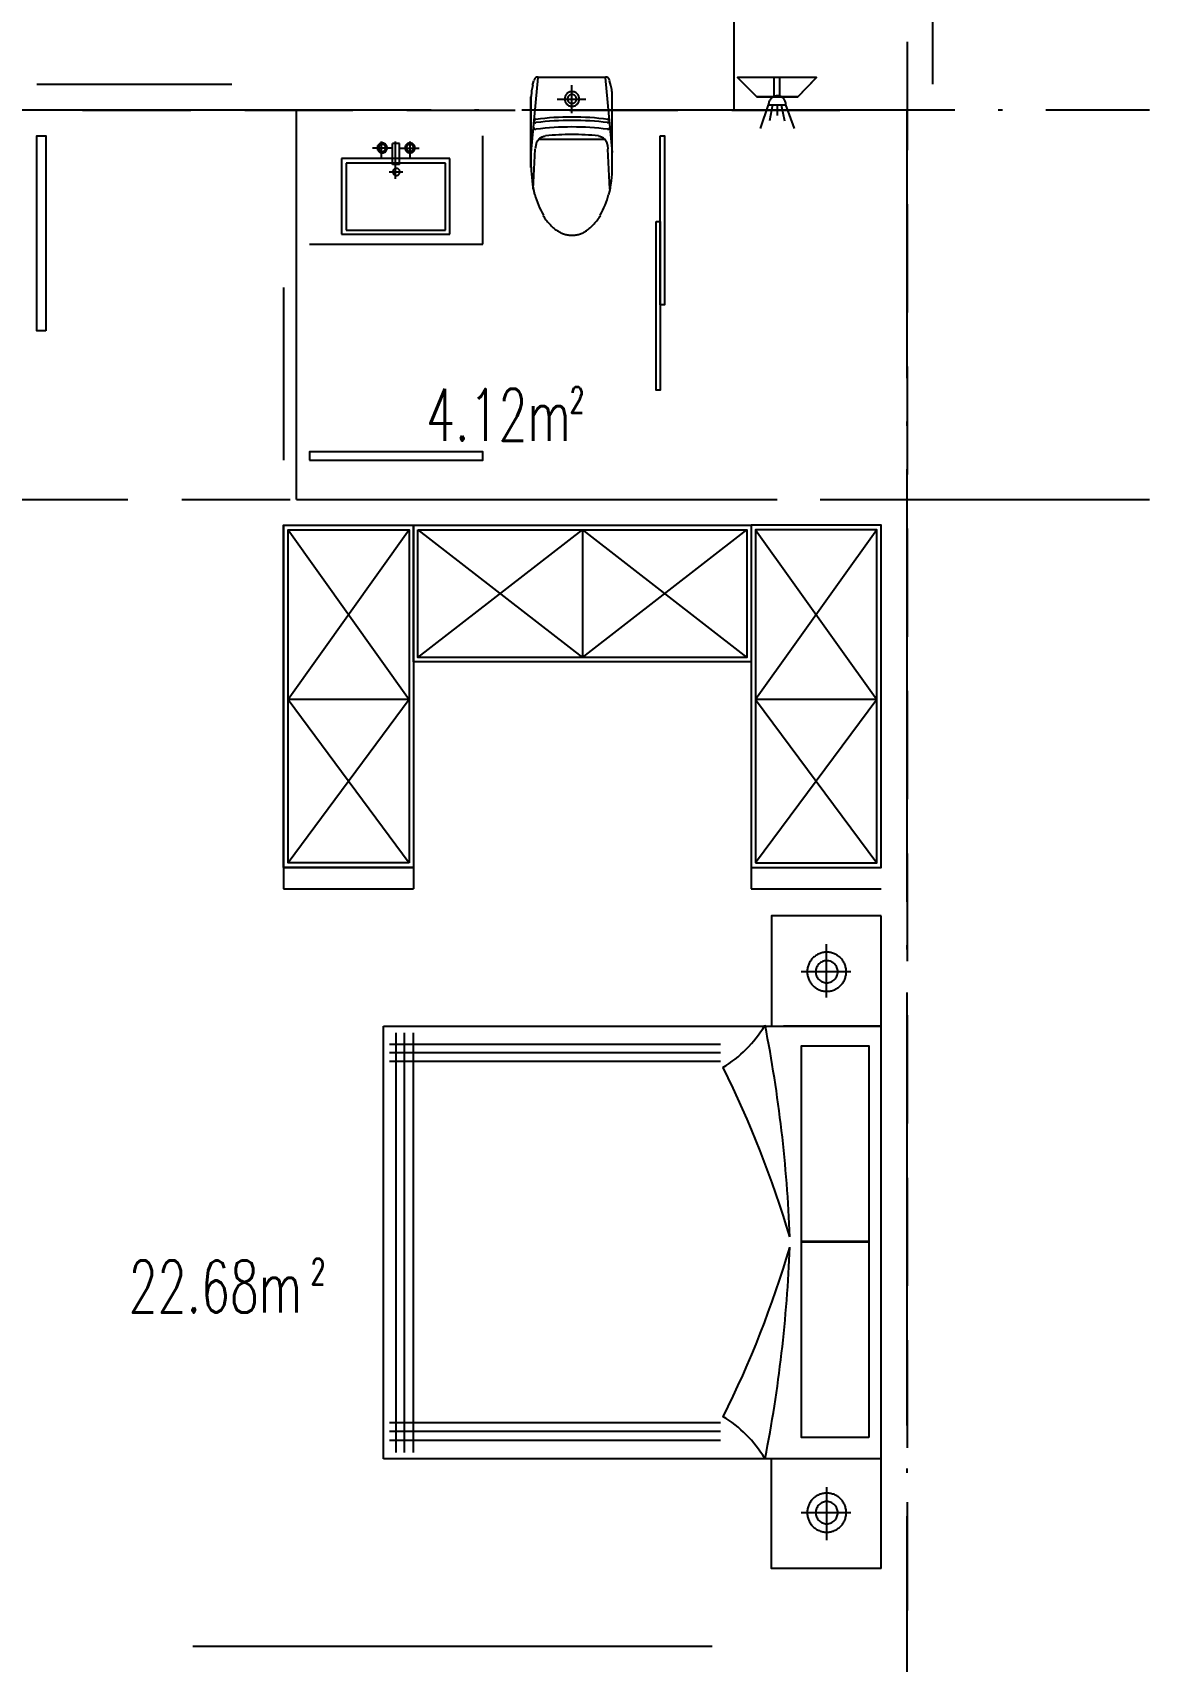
# Model space of a CAD drawing. Header units: millimetres. Extents: x -1120 to 100154, y -9529 to 14223.
# Drawn here: x 94994 to 100154, y 52 to 7581 of the extents above; entities that cross this region are included whole.
import ezdxf

# ---------------------------------------------------------------- set-up
doc = ezdxf.new("R2010")
doc.units = ezdxf.units.MM
doc.linetypes.add('DOTE', pattern=[2.42, 2, -0.2, 0.02, -0.2])
for name, color, linetype in [('A-DOTE', 1, 'Continuous'), ('A-房间名称', 7, 'Continuous'), ('A-立面看线', 7, 'Continuous')]:
    doc.layers.add(name, color=color, linetype=linetype)
doc.styles.add('_TCH_WINDOW', font='SIMPLEX', dxfattribs={"bigfont": 'GBCBIG'})

msp = doc.modelspace()

# ---------------------------------------------------------------- linework, layer by layer
at = {"layer": 'A-DOTE', "linetype": 'DOTE', "ltscale": 1000}
for p, q in [((98235.3, 7222.6), (98235.3, 9021.9)), ((94835.1, 7223), (100154.2, 7223)), ((96213.3, 5423.3), (96213.3, 7222.6)), ((99035.3, -3696.6), (99035.3, 7222.6)), ((96213.4, 5423), (100154.2, 5423))]:
    msp.add_line(p, q, dxfattribs=at)
at = {"layer": 'A-立面看线'}
for points in [[(99153.9, 7342.3), (99153.9, 8902.3)], [(99034.2, 7538.1), (99034.2, 7037.7)], [(95013.5, 7342.3), (95914.2, 7342.3)], [(97328.5, 7372.7), (97295.8, 7026.8)], [(97304.7, 7335.9), (97303.1, 7329.6), (97301.8, 7323.2), (97300.6, 7316.9), (97299.7, 7310.5), (97298.9, 7304), (97298.4, 7297.6), (97298.1, 7291.1), (97298, 7284.6)], [(97308.9, 7357.5), (97302.3, 7335.7)], [(97329.5, 7374.9), (97326.1, 7374.6), (97322.8, 7373.8), (97319.7, 7372.4), (97316.9, 7370.6), (97314.5, 7368.4), (97312.4, 7365.8), (97310.7, 7362.8), (97309.6, 7359.6)], [(97639.6, 7372.7), (97328.5, 7372.7)], [(97486.2, 7307.5), (97482.7, 7307.3), (97479.4, 7306.8), (97476.2, 7305.9), (97473.1, 7304.8), (97470.1, 7303.4), (97467.3, 7301.7), (97464.7, 7299.8), (97462.3, 7297.6), (97460.2, 7295.2), (97458.2, 7292.6), (97456.5, 7289.8), (97455.1, 7286.9), (97454, 7283.8), (97453.2, 7280.5), (97452.6, 7277.2), (97452.5, 7273.7), (97452.6, 7270.3), (97453.2, 7266.9), (97454, 7263.7), (97455.1, 7260.6), (97456.5, 7257.7), (97458.2, 7254.9), (97460.2, 7252.3), (97462.3, 7249.9), (97464.7, 7247.7), (97467.3, 7245.8), (97470.1, 7244.1), (97473.1, 7242.7), (97476.2, 7241.5), (97479.4, 7240.7), (97482.7, 7240.2), (97486.2, 7240), (97489.6, 7240.2), (97493, 7240.7), (97496.2, 7241.5), (97499.3, 7242.7), (97502.3, 7244.1), (97505, 7245.8), (97507.6, 7247.7), (97510, 7249.9), (97512.2, 7252.3), (97514.2, 7254.9), (97515.8, 7257.7), (97517.3, 7260.6), (97518.4, 7263.7), (97519.2, 7266.9), (97519.7, 7270.3), (97519.9, 7273.7), (97519.7, 7277.2), (97519.2, 7280.5), (97518.4, 7283.8), (97517.3, 7286.9), (97515.8, 7289.8), (97514.2, 7292.6), (97512.2, 7295.2), (97510, 7297.6), (97507.6, 7299.8), (97505, 7301.7), (97502.3, 7303.4), (97499.3, 7304.8), (97496.2, 7305.9), (97493, 7306.8), (97489.6, 7307.3), (97486.2, 7307.5)], [(97485.1, 7207.4), (97485.1, 7337.9)], [(97639.6, 7372.7), (97672.2, 7026.8)], [(97660.6, 7359.6), (97659.5, 7362.8), (97657.8, 7365.8), (97655.7, 7368.4), (97653.3, 7370.6), (97650.5, 7372.4), (97647.4, 7373.8), (97644.1, 7374.6), (97640.7, 7374.9)], [(97665.7, 7335.7), (97659.2, 7357.5)], [(97672.2, 7284.6), (97672.1, 7291.1), (97671.8, 7297.6), (97671.3, 7304), (97670.5, 7310.5), (97669.6, 7316.9), (97668.4, 7323.3), (97667.1, 7329.6), (97665.5, 7335.9)], [(98616.5, 7372.7), (98529.5, 7283.5), (98616.5, 7372.7), (98251, 7372.7), (98340.2, 7283.5)], [(98340.2, 7283.5), (98257.5, 7366.2)], [(98420.7, 7285.7), (98420.7, 7372.7)], [(98446.8, 7285.7), (98446.8, 7372.7)], [(98529.5, 7283.5), (98610, 7366.2)], [(97295.8, 6957.2), (97295.8, 7283.5), (97295.8, 6957.2)], [(97417.7, 7272.6), (97550.4, 7272.6)], [(97486.2, 7294.4), (97484.1, 7294.3), (97482, 7294), (97480, 7293.5), (97478.1, 7292.8), (97476.3, 7291.9), (97474.6, 7290.9), (97473, 7289.7), (97471.6, 7288.4), (97470.2, 7286.9), (97469.1, 7285.3), (97468, 7283.6), (97467.1, 7281.8), (97466.5, 7279.9), (97465.9, 7277.9), (97465.6, 7275.8), (97465.5, 7273.7), (97465.6, 7271.6), (97465.9, 7269.6), (97466.5, 7267.6), (97467.1, 7265.7), (97468, 7263.9), (97469.1, 7262.2), (97470.2, 7260.6), (97471.6, 7259.1), (97473, 7257.8), (97474.6, 7256.6), (97476.3, 7255.6), (97478.1, 7254.7), (97480, 7254), (97482, 7253.5), (97484.1, 7253.2), (97486.2, 7253.1), (97488.3, 7253.2), (97490.4, 7253.5), (97492.3, 7254), (97494.2, 7254.7), (97496, 7255.6), (97497.8, 7256.6), (97499.3, 7257.8), (97500.8, 7259.1), (97502.1, 7260.6), (97503.3, 7262.2), (97504.4, 7263.9), (97505.2, 7265.7), (97505.9, 7267.6), (97506.4, 7269.6), (97506.8, 7271.6), (97506.9, 7273.7), (97506.8, 7275.8), (97506.4, 7277.9), (97505.9, 7279.9), (97505.2, 7281.8), (97504.4, 7283.6), (97503.3, 7285.3), (97502.1, 7286.9), (97500.8, 7288.4), (97499.3, 7289.7), (97497.8, 7290.9), (97496, 7291.9), (97494.2, 7292.8), (97492.3, 7293.5), (97490.4, 7294), (97488.3, 7294.3), (97486.2, 7294.4)], [(97672.2, 6957.2), (97672.2, 7283.5)], [(98420.7, 7283.5), (98340.2, 7283.5)], [(98340.2, 7283.5), (98529.5, 7283.5), (98444.6, 7283.5)], [(98392.4, 7246.5), (98355.4, 7137.8)], [(98392.4, 7246.5), (98472.9, 7246.5)], [(98475.1, 7247.6), (98474.9, 7251.7), (98474.2, 7255.7), (98473.3, 7259.6), (98471.9, 7263.3), (98470.2, 7266.8), (98468.2, 7270.1), (98465.9, 7273.2), (98463.3, 7276.1), (98460.4, 7278.7), (98457.3, 7281), (98454, 7283), (98450.5, 7284.7), (98446.8, 7286.1), (98442.9, 7287.1), (98438.9, 7287.7), (98434.8, 7287.9), (98430.7, 7287.7), (98426.7, 7287.1), (98422.8, 7286.1), (98419.1, 7284.7), (98415.6, 7283), (98412.3, 7281), (98409.2, 7278.7), (98406.4, 7276.1), (98403.8, 7273.2), (98401.4, 7270.1), (98399.4, 7266.8), (98397.7, 7263.3), (98396.4, 7259.6), (98395.4, 7255.7), (98394.8, 7251.7), (98394.6, 7247.6)], [(98412, 7246.5), (98398.9, 7172.6)], [(98433.7, 7246.5), (98433.7, 7196.5)], [(98453.3, 7246.5), (98468.5, 7172.6)], [(98472.9, 7246.5), (98512.1, 7137.8)], [(95224.5, 7222.6), (95724.9, 7222.6)], [(95975.1, 7222.6), (96473.4, 7222.6)], [(96723.6, 7222.6), (97224, 7222.6)], [(97311.1, 7172.2), (97311.1, 7170.5), (97311.5, 7168.8), (97312.3, 7167.3), (97313.4, 7166), (97314.7, 7165), (97316.3, 7164.2), (97317.9, 7163.9), (97319.6, 7163.9)], [(97313.2, 7185), (97313.3, 7183.8), (97313.6, 7182.6), (97314.1, 7181.6), (97314.9, 7180.6), (97315.9, 7179.9), (97316.9, 7179.4), (97318.1, 7179.1), (97319.3, 7179.1)], [(97652.3, 7179.4), (97631.6, 7181.9), (97610.9, 7184), (97590.1, 7185.9), (97569.4, 7187.3), (97548.6, 7188.5), (97527.8, 7189.3), (97506.9, 7189.8), (97486.1, 7190), (97465.3, 7189.8), (97444.5, 7189.3), (97423.7, 7188.5), (97402.9, 7187.3), (97382.1, 7185.8), (97361.4, 7184), (97340.6, 7181.9), (97319.9, 7179.4)], [(97651.3, 7164.2), (97630.7, 7166.7), (97610.1, 7168.8), (97589.5, 7170.6), (97568.8, 7172.1), (97548.2, 7173.3), (97527.5, 7174.1), (97506.8, 7174.6), (97486.1, 7174.7), (97465.4, 7174.6), (97444.8, 7174.1), (97424.1, 7173.3), (97403.4, 7172.1), (97382.8, 7170.6), (97362.2, 7168.8), (97341.6, 7166.7), (97321, 7164.2)], [(97474.2, 7222.6), (97974.6, 7222.6)], [(97650.6, 7163.9), (97652.3, 7163.9), (97653.9, 7164.2), (97655.5, 7165), (97656.8, 7166), (97657.9, 7167.3), (97658.7, 7168.8), (97659.1, 7170.5), (97659.1, 7172.2)], [(97650.9, 7179.1), (97652.1, 7179.1), (97653.3, 7179.4), (97654.4, 7179.9), (97655.3, 7180.6), (97656.1, 7181.6), (97656.6, 7182.6), (97656.9, 7183.8), (97657, 7185)], [(98224.9, 7222.6), (98723.1, 7222.6)], [(95054.8, 6202.2), (95013.5, 6202.2), (95013.5, 7102.9), (95054.8, 7102.9), (95054.8, 6202.2)], [(96606.1, 7005), (96606.1, 7076.8)], [(96671.4, 6904.9), (96671.4, 7076.8)], [(96738.8, 7005), (96738.8, 7076.8)], [(97073.9, 6602.5), (97073.9, 7102.9)], [(97308.9, 7144.1), (97309, 7141.9), (97309.5, 7139.8), (97310.5, 7137.8), (97311.9, 7136.1), (97313.6, 7134.8), (97315.6, 7133.9), (97317.7, 7133.4), (97319.9, 7133.5)], [(97651.5, 7133.5), (97630.9, 7136), (97610.3, 7138.2), (97589.6, 7140.1), (97568.9, 7141.6), (97548.3, 7142.8), (97527.6, 7143.6), (97506.8, 7144.1), (97486.1, 7144.3), (97465.4, 7144.1), (97444.7, 7143.6), (97424, 7142.8), (97403.3, 7141.6), (97382.6, 7140), (97362, 7138.2), (97341.4, 7136), (97320.8, 7133.5)], [(97361.7, 7100.5), (97358.6, 7100.1), (97355.6, 7099.5), (97352.6, 7098.7), (97349.7, 7097.8), (97346.9, 7096.6), (97344.1, 7095.3), (97341.5, 7093.9), (97338.9, 7092.2), (97336.5, 7090.5), (97334.2, 7088.5), (97331.9, 7086.5), (97329.9, 7084.2), (97327.9, 7081.9), (97326.1, 7079.4), (97324.4, 7076.8), (97322.9, 7074.1)], [(97330.6, 7087.7), (97637.4, 7087.7)], [(97609, 7103.3), (97593.7, 7104.8), (97578.3, 7106), (97563, 7107.1), (97547.6, 7107.9), (97532.3, 7108.6), (97516.9, 7109.1), (97501.5, 7109.4), (97486.1, 7109.5), (97470.8, 7109.4), (97455.4, 7109.1), (97440, 7108.6), (97424.7, 7107.9), (97409.3, 7107.1), (97393.9, 7106), (97378.6, 7104.8), (97363.3, 7103.3)], [(97647.3, 7074.1), (97645.8, 7076.8), (97644.1, 7079.4), (97642.3, 7081.9), (97640.3, 7084.3), (97638.3, 7086.5), (97636, 7088.5), (97633.7, 7090.5), (97631.3, 7092.2), (97628.7, 7093.9), (97626.1, 7095.3), (97623.3, 7096.6), (97620.5, 7097.8), (97617.6, 7098.7), (97614.7, 7099.5), (97611.6, 7100.1), (97608.6, 7100.5)], [(97650.3, 7133.5), (97652.5, 7133.4), (97654.6, 7133.9), (97656.6, 7134.8), (97658.3, 7136.1), (97659.7, 7137.8), (97660.7, 7139.8), (97661.3, 7141.9), (97661.3, 7144.1)], [(97894.1, 7102.9), (97913.7, 7102.9), (97913.7, 6321.9), (97894.1, 6321.9), (97894.1, 7102.9)], [(96656.2, 7046.4), (96564.8, 7046.4)], [(96586.5, 7047.5), (96586.6, 7045.1), (96587, 7042.9), (96587.6, 7040.7), (96588.3, 7038.6), (96589.3, 7036.6), (96590.4, 7034.7), (96591.7, 7032.9), (96593.2, 7031.3), (96594.8, 7029.8), (96596.6, 7028.5), (96598.5, 7027.4), (96600.5, 7026.4), (96602.6, 7025.6), (96604.8, 7025.1), (96607, 7024.7), (96609.4, 7024.6), (96611.7, 7024.7), (96614, 7025.1), (96616.2, 7025.6), (96618.3, 7026.4), (96620.3, 7027.4), (96622.1, 7028.5), (96623.9, 7029.8), (96625.5, 7031.3), (96627, 7032.9), (96628.3, 7034.7), (96629.5, 7036.6), (96630.4, 7038.6), (96631.2, 7040.7), (96631.8, 7042.9), (96632.1, 7045.1), (96632.2, 7047.5), (96632.1, 7049.8), (96631.8, 7052.1), (96631.2, 7054.3), (96630.4, 7056.4), (96629.5, 7058.3), (96628.3, 7060.2), (96627, 7062), (96625.5, 7063.6), (96623.9, 7065.1), (96622.1, 7066.4), (96620.3, 7067.5), (96618.3, 7068.5), (96616.2, 7069.3), (96614, 7069.8), (96611.7, 7070.2), (96609.4, 7070.3), (96607, 7070.2), (96604.8, 7069.8), (96602.6, 7069.3), (96600.5, 7068.5), (96598.5, 7067.5), (96596.6, 7066.4), (96594.8, 7065.1), (96593.2, 7063.6), (96591.7, 7062), (96590.4, 7060.2), (96589.3, 7058.3), (96588.3, 7056.4), (96587.6, 7054.3), (96587, 7052.1), (96586.6, 7049.8), (96586.5, 7047.5)], [(96593.1, 7047.5), (96593.1, 7045.8), (96593.4, 7044.2), (96593.8, 7042.6), (96594.3, 7041.1), (96595, 7039.7), (96595.8, 7038.3), (96596.8, 7037.1), (96597.8, 7035.9), (96599, 7034.9), (96600.2, 7033.9), (96601.6, 7033.1), (96603, 7032.4), (96604.5, 7031.9), (96606.1, 7031.5), (96607.7, 7031.2), (96609.4, 7031.1), (96611, 7031.2), (96612.7, 7031.5), (96614.2, 7031.9), (96615.7, 7032.4), (96617.2, 7033.1), (96618.5, 7033.9), (96619.8, 7034.9), (96620.9, 7035.9), (96622, 7037.1), (96622.9, 7038.3), (96623.7, 7039.7), (96624.4, 7041.1), (96625, 7042.6), (96625.4, 7044.2), (96625.6, 7045.8), (96625.7, 7047.5), (96625.6, 7049.1), (96625.4, 7050.7), (96625, 7052.3), (96624.4, 7053.8), (96623.7, 7055.2), (96622.9, 7056.6), (96622, 7057.8), (96620.9, 7059), (96619.8, 7060.1), (96618.5, 7061), (96617.2, 7061.8), (96615.7, 7062.5), (96614.2, 7063), (96612.7, 7063.4), (96611, 7063.7), (96609.4, 7063.8), (96607.7, 7063.7), (96606.1, 7063.4), (96604.5, 7063), (96603, 7062.5), (96601.6, 7061.8), (96600.2, 7061), (96599, 7060.1), (96597.8, 7059), (96596.8, 7057.8), (96595.8, 7056.6), (96595, 7055.2), (96594.3, 7053.8), (96593.8, 7052.3), (96593.4, 7050.7), (96593.1, 7049.1), (96593.1, 7047.5)], [(96688.8, 7068.1), (96656.2, 7068.1)], [(96656.2, 6970.2), (96656.2, 7068.1)], [(96688.8, 6970.2), (96688.8, 7068.1)], [(96688.8, 7046.4), (96780.2, 7046.4)], [(96714.9, 7047.5), (96715, 7045.1), (96715.4, 7042.9), (96715.9, 7040.7), (96716.7, 7038.6), (96717.7, 7036.6), (96718.8, 7034.7), (96720.1, 7032.9), (96721.6, 7031.3), (96723.2, 7029.8), (96725, 7028.5), (96726.9, 7027.4), (96728.8, 7026.4), (96730.9, 7025.6), (96733.1, 7025.1), (96735.4, 7024.7), (96737.7, 7024.6), (96740.1, 7024.7), (96742.3, 7025.1), (96744.5, 7025.6), (96746.6, 7026.4), (96748.6, 7027.4), (96750.5, 7028.5), (96752.3, 7029.8), (96753.9, 7031.3), (96755.4, 7032.9), (96756.7, 7034.7), (96757.8, 7036.6), (96758.8, 7038.6), (96759.6, 7040.7), (96760.1, 7042.9), (96760.5, 7045.1), (96760.6, 7047.5), (96760.5, 7049.8), (96760.1, 7052.1), (96759.6, 7054.3), (96758.8, 7056.4), (96757.8, 7058.3), (96756.7, 7060.2), (96755.4, 7062), (96753.9, 7063.6), (96752.3, 7065.1), (96750.5, 7066.4), (96748.6, 7067.5), (96746.6, 7068.5), (96744.5, 7069.3), (96742.3, 7069.8), (96740.1, 7070.2), (96737.7, 7070.3), (96735.4, 7070.2), (96733.1, 7069.8), (96730.9, 7069.3), (96728.8, 7068.5), (96726.9, 7067.5), (96725, 7066.4), (96723.2, 7065.1), (96721.6, 7063.6), (96720.1, 7062), (96718.8, 7060.2), (96717.7, 7058.3), (96716.7, 7056.4), (96715.9, 7054.3), (96715.4, 7052.1), (96715, 7049.8), (96714.9, 7047.5)], [(96721.4, 7047.5), (96721.5, 7045.8), (96721.8, 7044.2), (96722.2, 7042.6), (96722.7, 7041.1), (96723.4, 7039.7), (96724.2, 7038.3), (96725.1, 7037.1), (96726.2, 7035.9), (96727.4, 7034.9), (96728.6, 7033.9), (96730, 7033.1), (96731.4, 7032.4), (96732.9, 7031.9), (96734.5, 7031.5), (96736.1, 7031.2), (96737.7, 7031.1), (96739.4, 7031.2), (96741, 7031.5), (96742.6, 7031.9), (96744.1, 7032.4), (96745.5, 7033.1), (96746.9, 7033.9), (96748.1, 7034.9), (96749.3, 7035.9), (96750.3, 7037.1), (96751.3, 7038.3), (96752.1, 7039.7), (96752.8, 7041.1), (96753.3, 7042.6), (96753.7, 7044.2), (96754, 7045.8), (96754.1, 7047.5), (96754, 7049.1), (96753.7, 7050.7), (96753.3, 7052.3), (96752.8, 7053.8), (96752.1, 7055.2), (96751.3, 7056.6), (96750.3, 7057.8), (96749.3, 7059), (96748.1, 7060.1), (96746.9, 7061), (96745.5, 7061.8), (96744.1, 7062.5), (96742.6, 7063), (96741, 7063.4), (96739.4, 7063.7), (96737.7, 7063.8), (96736.1, 7063.7), (96734.5, 7063.4), (96732.9, 7063), (96731.4, 7062.5), (96730, 7061.8), (96728.6, 7061), (96727.4, 7060.1), (96726.2, 7059), (96725.1, 7057.8), (96724.2, 7056.6), (96723.4, 7055.2), (96722.7, 7053.8), (96722.2, 7052.3), (96721.8, 7050.7), (96721.5, 7049.1), (96721.4, 7047.5)], [(97306.7, 6857.1), (97315.4, 7042)], [(97322.3, 7074.7), (97319, 7058.7), (97316.2, 7042.6)], [(97654, 7042.6), (97651.2, 7058.7), (97647.9, 7074.7)], [(97661.3, 6857.1), (97652.6, 7042)], [(96921.6, 6998.5), (96421.2, 6998.5)], [(96421.2, 6998.5), (96421.2, 6648.2)], [(96902, 6976.7), (96442.9, 6976.7)], [(96442.9, 6976.7), (96442.9, 6667.8)], [(96704, 6935.4), (96640.9, 6935.4)], [(96688.8, 6970.2), (96656.2, 6970.2)], [(96658.3, 6936.5), (96658.4, 6934.8), (96658.7, 6933.2), (96659.1, 6931.6), (96659.6, 6930.1), (96660.3, 6928.7), (96661.1, 6927.4), (96662.1, 6926.1), (96663.1, 6925), (96664.3, 6923.9), (96665.5, 6923), (96666.9, 6922.1), (96668.3, 6921.5), (96669.8, 6920.9), (96671.4, 6920.5), (96673, 6920.3), (96674.6, 6920.2), (96676.3, 6920.3), (96677.9, 6920.5), (96679.5, 6920.9), (96681, 6921.5), (96682.4, 6922.1), (96683.8, 6923), (96685, 6923.9), (96686.2, 6925), (96687.2, 6926.1), (96688.2, 6927.4), (96689, 6928.7), (96689.7, 6930.1), (96690.2, 6931.6), (96690.6, 6933.2), (96690.9, 6934.8), (96691, 6936.5), (96690.9, 6938.2), (96690.6, 6939.8), (96690.2, 6941.3), (96689.7, 6942.8), (96689, 6944.3), (96688.2, 6945.6), (96687.2, 6946.9), (96686.2, 6948), (96685, 6949.1), (96683.8, 6950), (96682.4, 6950.8), (96681, 6951.5), (96679.5, 6952.1), (96677.9, 6952.5), (96676.3, 6952.7), (96674.6, 6952.8), (96673, 6952.7), (96671.4, 6952.5), (96669.8, 6952.1), (96668.3, 6951.5), (96666.9, 6950.8), (96665.5, 6950), (96664.3, 6949.1), (96663.1, 6948), (96662.1, 6946.9), (96661.1, 6945.6), (96660.3, 6944.3), (96659.6, 6942.8), (96659.1, 6941.3), (96658.7, 6939.8), (96658.4, 6938.2), (96658.3, 6936.5)], [(96902, 6667.8), (96902, 6976.7)], [(96921.6, 6648.2), (96921.6, 6998.5)], [(97298, 6958.3), (97298.2, 6942.3), (97299, 6926.4), (97300.2, 6910.5), (97301.8, 6894.6), (97304, 6878.9), (97306.6, 6863.1), (97309.7, 6847.5), (97313.3, 6832)], [(97656.9, 6832), (97660.5, 6847.5), (97663.6, 6863.1), (97666.2, 6878.9), (97668.4, 6894.6), (97670.1, 6910.5), (97671.3, 6926.4), (97672, 6942.3), (97672.2, 6958.3)], [(97314.8, 6832.3), (97318.2, 6819.7), (97322, 6807.2), (97326.3, 6794.9), (97331, 6782.7), (97336.1, 6770.8), (97341.8, 6759), (97347.8, 6747.4), (97354.3, 6736.1)], [(97615.9, 6736.1), (97622.4, 6747.4), (97628.5, 6759), (97634.1, 6770.8), (97639.2, 6782.7), (97644, 6794.9), (97648.2, 6807.2), (97652.1, 6819.7), (97655.4, 6832.3)], [(99034.2, 6787.5), (99034.2, 6287)], [(97352.4, 6735.3), (97355.6, 6730), (97359, 6724.8), (97362.5, 6719.8), (97366.1, 6714.8), (97369.9, 6709.9), (97373.8, 6705.1), (97377.8, 6700.5), (97381.9, 6695.9), (97386.2, 6691.4), (97390.5, 6687.1), (97395, 6682.9), (97399.6, 6678.8), (97404.3, 6674.8), (97409.2, 6671), (97414.1, 6667.2), (97419.1, 6663.6)], [(97551.1, 6663.6), (97556.1, 6667.2), (97561.1, 6671), (97565.9, 6674.8), (97570.6, 6678.8), (97575.2, 6682.9), (97579.7, 6687.1), (97584.1, 6691.4), (97588.3, 6695.9), (97592.4, 6700.5), (97596.5, 6705.1), (97600.3, 6709.9), (97604.1, 6714.8), (97607.7, 6719.8), (97611.3, 6724.8), (97614.6, 6730), (97617.9, 6735.3)], [(97874.6, 6707), (97894.1, 6707), (97894.1, 5928), (97874.6, 5928), (97874.6, 6707)], [(96421.2, 6648.2), (96921.6, 6648.2)], [(96442.9, 6667.8), (96902, 6667.8)], [(97419.7, 6664.7), (97423.4, 6662.2), (97427.2, 6659.9), (97431.1, 6657.7), (97435, 6655.7), (97439, 6653.9), (97443.1, 6652.2), (97447.2, 6650.6), (97451.4, 6649.2), (97455.6, 6648), (97459.9, 6646.9), (97464.2, 6646), (97468.5, 6645.2), (97472.9, 6644.6), (97477.3, 6644.2), (97481.7, 6643.9), (97486.2, 6643.9)], [(97486.2, 6643.9), (97490.6, 6643.9), (97495.1, 6644.2), (97499.5, 6644.6), (97503.9, 6645.2), (97508.2, 6646), (97512.5, 6646.9), (97516.8, 6648), (97521, 6649.2), (97525.2, 6650.6), (97529.3, 6652.2), (97533.4, 6653.9), (97537.4, 6655.7), (97541.3, 6657.7), (97545.2, 6659.9), (97549, 6662.2), (97552.7, 6664.7)], [(96273.2, 6602.5), (97073.9, 6602.5)], [(96153.6, 6402.4), (96153.6, 5603.9)], [(99034.2, 6036.8), (99034.2, 5538.6)], [(96273.2, 5603.9), (97073.9, 5603.9), (97073.9, 5643), (96273.2, 5643), (96273.2, 5603.9)], [(94835.1, 5423.3), (95433.4, 5423.3)], [(95683.6, 5423.3), (96184, 5423.3)], [(96434.2, 5423.3), (96934.6, 5423.3)], [(97184.9, 5423.3), (97685.3, 5423.3)], [(97933.3, 5423.3), (98433.7, 5423.3)], [(98683.9, 5423.3), (99184.4, 5423.3)], [(96153.6, 5303.6), (96153.6, 3623.9)], [(96754.1, 3721.9), (96153.6, 3721.9), (96153.6, 5303.6), (96754.1, 5303.6), (96754.1, 3721.9)], [(96734.5, 5281.9), (96175.3, 4498.6)], [(96734.5, 3743.6), (96175.3, 3743.6), (96175.3, 5281.9), (96734.5, 5281.9), (96734.5, 3743.6)], [(96175.3, 5281.9), (96734.5, 4498.6), (96175.3, 4498.6), (96734.5, 3743.6)], [(96754.1, 5303.6), (98314.1, 5303.6), (98314.1, 4672.6), (96754.1, 4672.6), (96754.1, 5303.6)], [(96773.6, 5281.9), (97535.1, 4692.2)], [(96773.6, 5281.9), (98294.5, 5281.9), (98294.5, 4692.2), (96773.6, 4692.2), (96773.6, 5281.9)], [(96773.6, 4692.2), (97535.1, 5281.9), (97535.1, 4692.2), (98294.5, 5281.9)], [(97535.1, 5281.9), (98294.5, 4692.2)], [(98314.1, 3721.9), (98914.6, 3721.9), (98914.6, 5303.6), (98314.1, 5303.6), (98314.1, 3721.9)], [(98895, 5281.9), (98333.6, 4498.6)], [(98333.6, 3743.6), (98895, 3743.6), (98895, 5281.9), (98333.6, 5281.9), (98333.6, 3743.6)], [(98333.6, 5281.9), (98895, 4498.6), (98333.6, 4498.6), (98895, 3743.6)], [(99034.2, 5288.4), (99034.2, 4788)], [(98314.1, 4672.6), (96754.1, 4672.6)], [(96754.1, 4672.6), (96754.1, 3721.9), (96754.1, 3623.9)], [(98314.1, 4672.6), (98314.1, 3721.9)], [(99034.2, 4537.8), (99034.2, 4037.3)], [(96734.5, 4498.6), (96175.3, 3743.6)], [(98895, 4498.6), (98333.6, 3743.6)], [(99034.2, 3787.1), (99034.2, 3288.9)], [(96153.6, 3721.9), (96754.1, 3721.9)], [(98314.1, 3721.9), (98914.6, 3721.9)], [(98314.1, 3721.9), (98314.1, 3623.9)], [(96153.6, 3623.9), (96754.1, 3623.9)], [(98314.1, 3623.9), (98914.6, 3623.9)], [(98914.6, 3497.8), (98407.6, 3497.8), (98407.6, 2988.6)], [(98914.6, 2988.6), (98914.6, 3497.8)], [(98663.3, 3330.2), (98658.6, 3330.1), (98654, 3329.8), (98649.5, 3329.2), (98645.1, 3328.4), (98640.7, 3327.4), (98636.4, 3326.2), (98632.2, 3324.7), (98628.1, 3323.1), (98624.1, 3321.3), (98620.2, 3319.3), (98616.4, 3317.1), (98612.8, 3314.8), (98609.2, 3312.3), (98605.8, 3309.6), (98602.6, 3306.8), (98599.4, 3303.8), (98596.4, 3300.6), (98593.6, 3297.4), (98590.9, 3294), (98588.4, 3290.4), (98586, 3286.7), (98583.9, 3283), (98581.9, 3279.1), (98580.1, 3275.1), (98578.5, 3271), (98577, 3266.8), (98575.8, 3262.5), (98574.8, 3258.1), (98574, 3253.7), (98573.4, 3249.2), (98573.1, 3244.6), (98573, 3239.9), (98573.1, 3235.3), (98573.4, 3230.7), (98574, 3226.2), (98574.8, 3221.7), (98575.8, 3217.4), (98577, 3213.1), (98578.5, 3208.9), (98580.1, 3204.8), (98581.9, 3200.8), (98583.9, 3196.9), (98586, 3193.1), (98588.4, 3189.4), (98590.9, 3185.9), (98593.6, 3182.5), (98596.4, 3179.2), (98599.4, 3176.1), (98602.6, 3173.1), (98605.8, 3170.3), (98609.2, 3167.6), (98612.8, 3165.1), (98616.4, 3162.7), (98620.2, 3160.5), (98624.1, 3158.5), (98628.1, 3156.7), (98632.2, 3155.1), (98636.4, 3153.7), (98640.7, 3152.5), (98645.1, 3151.5), (98649.5, 3150.7), (98654, 3150.1), (98658.6, 3149.8), (98663.3, 3149.6), (98667.9, 3149.8), (98672.5, 3150.1), (98677, 3150.7), (98681.5, 3151.5), (98685.8, 3152.5), (98690.1, 3153.7), (98694.3, 3155.1), (98698.4, 3156.7), (98702.4, 3158.5), (98706.3, 3160.5), (98710.1, 3162.7), (98713.7, 3165.1), (98717.3, 3167.6), (98720.7, 3170.3), (98724, 3173.1), (98727.1, 3176.1), (98730.1, 3179.2), (98732.9, 3182.5), (98735.6, 3185.9), (98738.1, 3189.4), (98740.5, 3193.1), (98742.7, 3196.9), (98744.7, 3200.8), (98746.5, 3204.8), (98748.1, 3208.9), (98749.5, 3213.1), (98750.7, 3217.4), (98751.7, 3221.7), (98752.5, 3226.2), (98753.1, 3230.7), (98753.4, 3235.3), (98753.6, 3239.9), (98753.4, 3244.6), (98753.1, 3249.2), (98752.5, 3253.7), (98751.7, 3258.1), (98750.7, 3262.5), (98749.5, 3266.8), (98748.1, 3271), (98746.5, 3275.1), (98744.7, 3279.1), (98742.7, 3283), (98740.5, 3286.7), (98738.1, 3290.4), (98735.6, 3294), (98732.9, 3297.4), (98730.1, 3300.6), (98727.1, 3303.8), (98724, 3306.8), (98720.7, 3309.6), (98717.3, 3312.3), (98713.7, 3314.8), (98710.1, 3317.1), (98706.3, 3319.3), (98702.4, 3321.3), (98698.4, 3323.1), (98694.3, 3324.7), (98690.1, 3326.2), (98685.8, 3327.4), (98681.5, 3328.4), (98677, 3329.2), (98672.5, 3329.8), (98667.9, 3330.1), (98663.3, 3330.2)], [(98662.2, 3121.4), (98662.2, 3367.2)], [(98775.3, 3238.8), (98544.7, 3238.8)], [(98663.3, 3291.1), (98658, 3290.8), (98653, 3290), (98648.1, 3288.8), (98643.4, 3287), (98638.9, 3284.9), (98634.7, 3282.3), (98630.7, 3279.4), (98627.1, 3276.1), (98623.8, 3272.5), (98620.9, 3268.5), (98618.3, 3264.3), (98616.2, 3259.8), (98614.4, 3255.1), (98613.2, 3250.2), (98612.4, 3245.2), (98612.1, 3239.9), (98612.4, 3234.7), (98613.2, 3229.6), (98614.4, 3224.7), (98616.2, 3220), (98618.3, 3215.6), (98620.9, 3211.3), (98623.8, 3207.4), (98627.1, 3203.8), (98630.7, 3200.5), (98634.7, 3197.5), (98638.9, 3195), (98643.4, 3192.8), (98648.1, 3191.1), (98653, 3189.8), (98658, 3189.1), (98663.3, 3188.8), (98668.5, 3189.1), (98673.6, 3189.8), (98678.5, 3191.1), (98683.2, 3192.8), (98687.6, 3195), (98691.9, 3197.5), (98695.8, 3200.5), (98699.4, 3203.8), (98702.7, 3207.4), (98705.7, 3211.3), (98708.2, 3215.6), (98710.4, 3220), (98712.1, 3224.7), (98713.4, 3229.6), (98714.1, 3234.7), (98714.4, 3239.9), (98714.1, 3245.2), (98713.4, 3250.2), (98712.1, 3255.1), (98710.4, 3259.8), (98708.2, 3264.3), (98705.7, 3268.5), (98702.7, 3272.5), (98699.4, 3276.1), (98695.8, 3279.4), (98691.9, 3282.3), (98687.6, 3284.9), (98683.2, 3287), (98678.5, 3288.8), (98673.6, 3290), (98668.5, 3290.8), (98663.3, 3291.1)], [(98407.6, 3158.3), (98407.6, 3158.3)], [(99034.2, 3038.7), (99034.2, 2538.3)], [(96614.8, 989.1), (96614.8, 2988.6)], [(96614.8, 2988.6), (98914.6, 2988.6)], [(96673.6, 1017.4), (96673.6, 2958.2)], [(96712.7, 1017.4), (96712.7, 2958.2)], [(96754.1, 1017.4), (96754.1, 2958.2)], [(98183.2, 2797), (98197.9, 2806.2), (98212.3, 2815.9), (98226.3, 2826), (98240.1, 2836.5), (98253.4, 2847.4), (98266.5, 2858.7), (98279.2, 2870.4), (98291.6, 2882.4), (98303.5, 2894.8), (98315.2, 2907.6), (98326.4, 2920.7), (98337.2, 2934.1), (98347.7, 2947.9), (98357.7, 2962), (98367.3, 2976.4), (98376.5, 2991.1)], [(98492.4, 2015.1), (98491.2, 2045.8), (98489.8, 2076.6), (98488.3, 2107.3), (98486.6, 2138.1), (98484.8, 2168.8), (98482.8, 2199.5), (98480.6, 2230.2), (98478.4, 2260.9), (98475.9, 2291.6), (98473.3, 2322.3), (98470.6, 2352.9), (98467.7, 2383.5), (98464.7, 2414.2), (98461.5, 2444.8), (98458.2, 2475.4), (98454.7, 2505.9), (98451, 2536.5), (98447.2, 2567), (98443.3, 2597.5), (98439.2, 2628), (98435, 2658.5), (98430.6, 2689), (98426.1, 2719.4), (98421.4, 2749.8), (98416.5, 2780.2), (98411.6, 2810.6), (98406.4, 2840.9), (98401.2, 2871.3), (98395.7, 2901.6), (98390.1, 2931.8), (98384.4, 2962.1), (98378.5, 2992.3)], [(98914.6, 2988.6), (98464.2, 2988.6)], [(98914.6, 989.1), (98914.6, 2988.6)], [(98172.6, 2903.8), (96643.1, 2903.8)], [(98172.6, 2864.6), (96643.1, 2864.6)], [(98858, 1990), (98546.9, 1990), (98546.9, 2897.2), (98858, 2897.2), (98858, 1990)], [(98172.6, 2825.5), (96643.1, 2825.5)], [(98492.1, 2014.4), (98477, 2064.8), (98461.4, 2115.1), (98445.2, 2165.2), (98428.4, 2215.1), (98411.1, 2264.7), (98393.2, 2314.2), (98374.8, 2363.5), (98355.9, 2412.6), (98336.4, 2461.4), (98316.4, 2510.1), (98295.8, 2558.5), (98274.7, 2606.7), (98253, 2654.6), (98230.9, 2702.4), (98208.2, 2749.8), (98184.9, 2797.1)], [(99034.2, 2288), (99034.2, 1787.6)], [(98185.1, 1183.3), (98208.4, 1230.5), (98231.1, 1278), (98253.2, 1325.7), (98274.9, 1373.7), (98296, 1421.9), (98316.5, 1470.3), (98336.6, 1518.9), (98356.1, 1567.8), (98375, 1616.9), (98393.4, 1666.1), (98411.3, 1715.6), (98428.6, 1765.3), (98445.3, 1815.2), (98461.5, 1865.3), (98477.2, 1915.5), (98492.3, 1966)], [(98378.7, 990.4), (98384.5, 1020.6), (98390.3, 1050.9), (98395.8, 1081.1), (98401.3, 1111.4), (98406.5, 1141.8), (98411.7, 1172.1), (98416.6, 1202.5), (98421.5, 1232.9), (98426.2, 1263.3), (98430.7, 1293.7), (98435.1, 1324.2), (98439.3, 1354.7), (98443.4, 1385.2), (98447.3, 1415.7), (98451.1, 1446.2), (98454.7, 1476.8), (98458.2, 1507.4), (98461.6, 1537.9), (98464.7, 1568.6), (98467.8, 1599.2), (98470.7, 1629.8), (98473.4, 1660.5), (98476, 1691.1), (98478.4, 1721.8), (98480.7, 1752.5), (98482.8, 1783.2), (98484.8, 1813.9), (98486.6, 1844.6), (98488.3, 1875.4), (98489.8, 1906.1), (98491.2, 1936.9), (98492.4, 1967.7)], [(98858, 1087), (98546.9, 1087), (98546.9, 1994.3), (98858, 1994.3), (98858, 1087)], [(99034.2, 1537.4), (99034.2, 1039.2)], [(98172.6, 1154.5), (96643.1, 1154.5)], [(98376.5, 991), (98367.3, 1005.7), (98357.7, 1020.1), (98347.6, 1034.2), (98337.2, 1048), (98326.4, 1061.5), (98315.1, 1074.6), (98303.5, 1087.3), (98291.5, 1099.7), (98279.2, 1111.8), (98266.5, 1123.4), (98253.4, 1134.7), (98240, 1145.6), (98226.3, 1156.1), (98212.2, 1166.2), (98197.9, 1175.9), (98183.2, 1185.2)], [(98172.6, 1115.3), (96643.1, 1115.3)], [(98172.6, 1074), (96643.1, 1074)], [(98914.6, 989.1), (96614.8, 989.1)], [(98914.6, 482.2), (98407.6, 482.2), (98407.6, 989.1)], [(98914.6, 482.2), (98914.6, 989.1), (98494.6, 989.1)], [(98663.3, 830.3), (98658.6, 830.2), (98654, 829.8), (98649.5, 829.3), (98645.1, 828.5), (98640.7, 827.5), (98636.4, 826.2), (98632.2, 824.8), (98628.1, 823.2), (98624.1, 821.4), (98620.2, 819.4), (98616.4, 817.2), (98612.8, 814.9), (98609.2, 812.4), (98605.8, 809.7), (98602.6, 806.8), (98599.4, 803.9), (98596.4, 800.7), (98593.6, 797.4), (98590.9, 794), (98588.4, 790.5), (98586, 786.8), (98583.9, 783.1), (98581.9, 779.2), (98580.1, 775.2), (98578.5, 771.1), (98577, 766.9), (98575.8, 762.6), (98574.8, 758.2), (98574, 753.8), (98573.4, 749.2), (98573.1, 744.7), (98573, 740), (98573.1, 735.4), (98573.4, 730.8), (98574, 726.3), (98574.8, 721.8), (98575.8, 717.4), (98577, 713.2), (98578.5, 709), (98580.1, 704.9), (98581.9, 700.9), (98583.9, 697), (98586, 693.2), (98588.4, 689.5), (98590.9, 686), (98593.6, 682.6), (98596.4, 679.3), (98599.4, 676.2), (98602.6, 673.2), (98605.8, 670.3), (98609.2, 667.7), (98612.8, 665.1), (98616.4, 662.8), (98620.2, 660.6), (98624.1, 658.6), (98628.1, 656.8), (98632.2, 655.2), (98636.4, 653.8), (98640.7, 652.6), (98645.1, 651.6), (98649.5, 650.8), (98654, 650.2), (98658.6, 649.8), (98663.3, 649.7), (98667.9, 649.8), (98672.5, 650.2), (98677, 650.8), (98681.5, 651.6), (98685.8, 652.6), (98690.1, 653.8), (98694.3, 655.2), (98698.4, 656.8), (98702.4, 658.6), (98706.3, 660.6), (98710.1, 662.8), (98713.7, 665.1), (98717.3, 667.7), (98720.7, 670.3), (98724, 673.2), (98727.1, 676.2), (98730.1, 679.3), (98732.9, 682.6), (98735.6, 686), (98738.1, 689.5), (98740.5, 693.2), (98742.7, 697), (98744.7, 700.9), (98746.5, 704.9), (98748.1, 709), (98749.5, 713.2), (98750.7, 717.4), (98751.7, 721.8), (98752.5, 726.3), (98753.1, 730.8), (98753.4, 735.4), (98753.6, 740), (98753.4, 744.7), (98753.1, 749.2), (98752.5, 753.8), (98751.7, 758.2), (98750.7, 762.6), (98749.5, 766.9), (98748.1, 771.1), (98746.5, 775.2), (98744.7, 779.2), (98742.7, 783.1), (98740.5, 786.8), (98738.1, 790.5), (98735.6, 794), (98732.9, 797.4), (98730.1, 800.7), (98727.1, 803.9), (98724, 806.8), (98720.7, 809.7), (98717.3, 812.4), (98713.7, 814.9), (98710.1, 817.2), (98706.3, 819.4), (98702.4, 821.4), (98698.4, 823.2), (98694.3, 824.8), (98690.1, 826.2), (98685.8, 827.5), (98681.5, 828.5), (98677, 829.3), (98672.5, 829.8), (98667.9, 830.2), (98663.3, 830.3)], [(98662.2, 858.6), (98662.2, 612.7)], [(98407.6, 821.6), (98407.6, 821.6)], [(98663.3, 791.1), (98658, 790.9), (98653, 790.1), (98648.1, 788.8), (98643.4, 787.1), (98638.9, 785), (98634.7, 782.4), (98630.7, 779.5), (98627.1, 776.2), (98623.8, 772.5), (98620.9, 768.6), (98618.3, 764.4), (98616.2, 759.9), (98614.4, 755.2), (98613.2, 750.3), (98612.4, 745.2), (98612.1, 740), (98612.4, 734.8), (98613.2, 729.7), (98614.4, 724.8), (98616.2, 720.1), (98618.3, 715.6), (98620.9, 711.4), (98623.8, 707.5), (98627.1, 703.9), (98630.7, 700.6), (98634.7, 697.6), (98638.9, 695.1), (98643.4, 692.9), (98648.1, 691.2), (98653, 689.9), (98658, 689.1), (98663.3, 688.9), (98668.5, 689.1), (98673.6, 689.9), (98678.5, 691.2), (98683.2, 692.9), (98687.6, 695.1), (98691.9, 697.6), (98695.8, 700.6), (98699.4, 703.9), (98702.7, 707.5), (98705.7, 711.4), (98708.2, 715.6), (98710.4, 720.1), (98712.1, 724.8), (98713.4, 729.7), (98714.1, 734.8), (98714.4, 740), (98714.1, 745.2), (98713.4, 750.3), (98712.1, 755.2), (98710.4, 759.9), (98708.2, 764.4), (98705.7, 768.6), (98702.7, 772.5), (98699.4, 776.2), (98695.8, 779.5), (98691.9, 782.4), (98687.6, 785), (98683.2, 787.1), (98678.5, 788.8), (98673.6, 790.1), (98668.5, 790.9), (98663.3, 791.1)], [(99034.2, 789), (99034.2, 288.5)], [(98775.3, 738.9), (98544.7, 738.9)], [(95733.6, 123.2), (98133.5, 123.2)]]:
    msp.add_lwpolyline(points, dxfattribs=at)

# ---------------------------------------------------------------- texts
at = {"layer": 'A-房间名称', "style": '_TCH_WINDOW', "width": 0.65}
for s, height, p in [('4.12m', 240, (96812.3, 5693.7)), ('2', 120, (97476, 5823.7)), ('22.68m', 240, (95437.5, 1664.8)), ('2', 120, (96279.5, 1794.8))]:
    msp.add_text(s, height=height, dxfattribs=at).set_placement(p)

doc.saveas('drawing.dxf')
